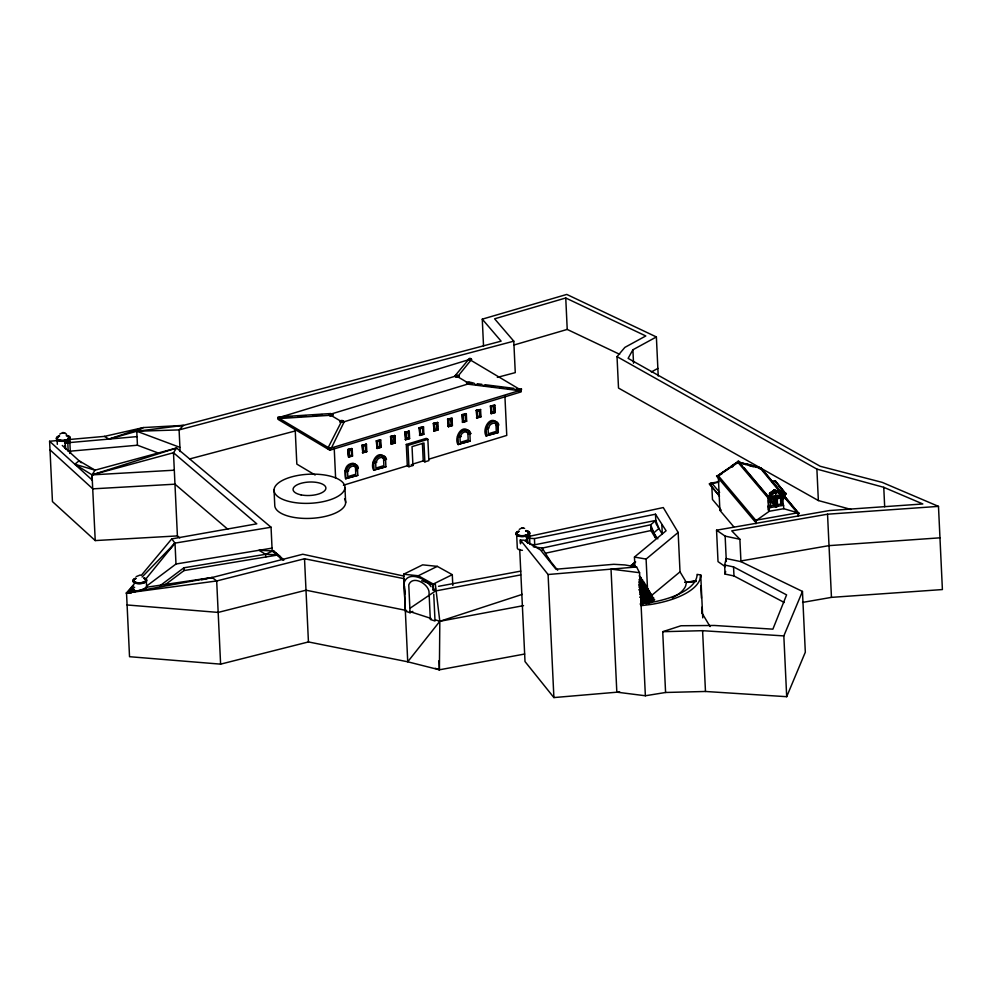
<?xml version="1.0" encoding="UTF-8"?>
<svg xmlns="http://www.w3.org/2000/svg" width="992" height="992" viewBox="0 0 992 992"><rect width="100%" height="100%" fill="white"/><g stroke="black" fill="none" stroke-linecap="round" stroke-linejoin="round"><path stroke-width="1.49" d="M524.644 654.038L439.406 669.811L439.816 621.29L435.277 583.792L432.946 584.945L421.749 580.68M700.625 577.319L700.724 574.963L697.054 574.38A67.072 27.491 -2.7 0 1 648.954 602.789L640.187 603.88L641.117 605.678L650.901 604.463A69.465 28.47 -2.7 0 0 699.868 579.638L700.724 574.963L702.745 617.867M741.966 465.285L738.879 461.243L737.924 461.28L737.676 462.049L769.172 499.249M353.772 465.521L356.401 468.484L358.335 467.902L357.418 467.356L357.802 475.354L345.526 478.702C344.46 473.345 344.261 465.446 350.821 463.611C355.52 461.764 358.298 467.034 357.182 471.101M356.401 468.484C355.483 463.524 347.981 466.835 348.428 470.915L346.493 471.51C345.836 465.446 356.971 460.536 358.335 467.902M374.058 470.394L373.686 462.396L375.621 461.801L375.918 468.075L383.892 465.645L383.594 459.37L385.528 458.788L385.9 466.773L373.637 470.134C369.483 463.413 377.729 448.793 384.834 457.213M384.512 459.916C383.582 454.956 376.08 458.267 376.526 462.346L374.592 462.942C373.934 456.878 385.07 451.968 386.446 459.321L384.512 459.916L381.87 456.952M458.366 444.676L457.994 436.678L459.928 436.096L460.226 442.358L468.199 439.927L467.902 433.653L469.836 433.07L470.208 441.068L457.944 444.428C453.79 437.695 462.036 423.076 469.142 431.508M468.819 434.198C467.889 429.251 460.387 432.549 460.846 436.641L458.912 437.224C458.242 431.16 469.377 426.25 470.754 433.616L468.819 434.198L465.335 430.925M497.934 424.502L498.319 432.5L486.043 435.848C481.901 429.127 490.135 414.507 497.24 422.939M496.918 425.63C496 420.67 488.498 423.981 488.944 428.06L487.01 428.656C486.353 422.592 497.488 417.682 498.852 425.047L496.918 425.63L494.958 423.212M709.392 483.873L711.81 482.893L709.801 483.612M776.748 483.6L775.037 481.17L785.106 493.098L782.142 493.818M775.694 506.986C777.902 504.841 775.694 508.574 776.376 506.565L777.096 506.763M529.517 536.275L663.276 507.557L678.156 532.456L680.016 571.838L686.352 582.416L685.745 585.677A54.858 22.481 -2.7 0 1 672.204 597.816M330.063 415.896C330.857 413.019 336.176 415.264 330.063 415.896L329.17 415.363L329.716 414.123A2.567 1.525 -81.3 0 1 330.423 413.602L331.39 414.036M520.664 390.811L521.445 388.951L520.664 390.811L467.554 384.127C463.016 380.172 473.37 382.838 474.337 383.383M784.3 602.504L733.981 575.955L725.053 574.07L724.619 565.018L726.194 558.521L740.95 561.646L802.454 591.418L805.318 652.203L786.693 696.694L705.473 691.474L665.582 692.478L645.37 695.764L616.826 692.156L611.022 569.098L639.567 572.706L645.37 695.764M725.053 574.07L725.673 571.466M785.763 494.177C788.119 492.528 779.526 493.545 778.956 490.519M404.054 583.011C407.886 570.226 426.101 578.547 431.036 586.706M145.204 589.67L146.022 587.314L212.176 577.505L302.771 554.243L404.091 576.116M779.328 493.433C777.716 489.093 783.184 496.322 779.452 491.648L774.343 489.899L769.47 493.408L774.516 489.961L769.978 493.458L770.065 495.219L767.907 496.546L768.366 506.28L769.569 507.718C766.432 495.182 770.412 496.583 780.53 494.872M781.733 494.078L778.881 493.21M782.775 495.417L783.184 505.312L781.969 503.874M783.172 495.789L780.258 495.082L783.172 495.789L781.572 493.979L782.725 495.566L769.11 497.972L738.333 461.429L716.782 476.346L729.083 468.162M340.516 422.307C338.086 420.422 343.517 419.48 344.174 421.836L331.043 448.719L327.72 448.496L341.57 421.377A2.567 2.195 -24 0 1 342.761 421.141L344.174 421.836L341.732 422.146M456.27 377.22C457.052 374.344 462.384 376.588 456.27 377.22L454.658 376.253L455.973 375.125A2.567 2.393 -34 0 1 457.176 375.075L459.209 376.328M786.693 696.694L783.829 635.909L802.454 591.418M739.052 461.64L738.842 462.557L738.122 461.925L761.137 468.05L798.969 513.682L797.655 513.298L760.306 468.249L759.128 468.447L760.331 468.807M738.606 462.483L761.608 468.621L798.969 513.682M745.699 463.574L761.137 468.05M745.972 464.628L745.004 464.343M454.658 376.253L469.476 358.422A2.071 1.984 36.2 0 1 470.568 358.509L471.572 359.389L458.304 375.794M772.235 481.666L775.409 481.108L785.751 493.78L775.409 481.108L771.875 481.666M781.522 493.731L785.862 493.508L781.746 494.425M145.44 588.603L146.022 587.314L142.141 590.228M780.902 493.359C778.621 494.921 771.516 487.27 775.88 491.821M779.452 491.648L774.256 490.135M780.468 493.111L780.518 495.95M134.614 592.088L134.49 589.918L126.53 593.055L129.53 656.704L220.608 664.144L308.438 641.936L407.737 661.8L439.406 669.811L438.972 660.672M658.217 376.005L656.382 336.958L632.896 349.779L628.11 358.372L820.235 466.277L882.198 482.372L938.482 506.379L942.4 589.558L831.457 597.37L802.565 602.404M92.38 480.227L49.6 441.254L58.726 440.436M145.564 579.34L175.001 543.108L271.052 527.236L272.168 550.92L282.844 560.021M134.391 583.643L126.53 593.055L129.444 593.216L126.53 593.055L133.598 585.776M141.273 575.397L171.728 538.904L256.792 523.826L173.488 452.736L92.033 474.87L95.232 540.578L177.407 535.916L179.763 537.912M851.062 509.454L818.363 500.551L618.512 388.07L617.024 356.636L624.873 347.386L645.792 335.966L565.75 297.984L494.611 318.804L513.782 341.174L515.27 372.62L497.339 377.382M169.049 549.977L175.001 543.108L171.728 538.904M142.092 577.022L175.001 543.108L175.993 564.014L146.878 585.863M522.437 550.324A6.398 2.616 -2.7 0 1 517.303 548.13L516.634 533.907A6.386 2.616 -2.7 0 0 526.566 535.519L529.368 533.051L529.914 544.372M526.69 538.11L529.492 535.643M650.839 527.88L655.228 535.221L655.352 537.875L650.963 530.534L650.69 524.78L653.815 532.853L658.899 528.488L655.786 520.428L650.69 524.78L542.227 548.08L533.237 546.741L534.725 544.794L534.44 538.582L527.484 538.21L526.045 537.069M634.93 567.064L634.458 557.058L666.091 530.782L655.489 514.216L534.44 538.582M635.661 561.956L631.259 565.626L634.967 561.993M634.458 557.058L646.102 559.079L678.156 532.456M638.96 579.861L641.328 577.89L641.402 579.526L639.034 581.498M638.873 582.664L642.444 579.7L642.518 581.337L638.947 584.288M638.798 585.466L643.548 581.51L643.622 583.147L638.873 587.09M639.902 587.276L644.651 583.321L644.738 584.958L638.798 589.893M639.828 590.066L645.767 585.144L645.842 586.768L639.902 591.703M639.753 592.869L646.871 586.954L646.958 588.578L639.828 594.506M640.857 594.679L647.987 588.764L648.061 590.401L639.741 597.296M640.782 597.482L649.09 590.575L649.177 592.212L640.857 599.118M641.812 602.094L641.886 603.719L651.384 595.832L651.31 594.196L641.812 602.094L640.782 601.908L650.281 594.022L650.206 592.385L640.696 600.284L640.906 604.711M651.521 595.498L680.016 571.838M642.915 603.905L652.426 596.018L652.5 597.643L645.37 603.57M646.4 603.744L653.53 597.829L653.604 599.453L648.855 603.409M651.074 602.603L654.646 599.639L653.604 599.453M136.164 576.637L140.256 574.963M59.768 434.087L63.054 432.462L66.501 434.074M519.287 529.368L522.251 527.732L524.619 528.364M174.319 470.196L92.033 474.87L74.834 464.244L79.087 460.784L95.046 470.158L176.613 448.012L271.052 527.236M159.724 585.95L183.917 567.784L265.62 554.292L278.38 554.826L278.467 556.438L279.744 556.14L279.831 557.764L281.108 557.467L281.195 559.079L282.472 558.794L276.185 553.276M164.684 585.106L184.041 570.561L277.103 555.123M775.781 491.61L770.995 495.244L775.955 491.672M134.652 587.276L126.53 593.055L130.944 593.166M410.44 607.972L435.538 590.959L520.701 574.914M738.817 461.999L717.005 476.507L721.953 473.792M716.522 475.949L754.825 521.482L756.078 520.651L718.258 475.676L719.894 510.334L733.733 526.752M767.399 496.471L770.189 494.748L771.702 496.595L768.912 498.306L767.461 496.595L770.189 494.748M651.335 371.963L657.87 368.404M272.168 550.92L258.937 550.312L265.62 554.292L273.457 550.622L279.744 556.14M65.509 443.263L69.787 441.142L67.716 441.043M412.796 611.382L410.068 612.721L405.381 611.171L403.632 574.232L422.654 564.845L437.311 566.37L452.29 574.666L452.798 585.441M403.632 574.232L418.289 575.757L437.311 566.37M418.289 575.757L433.268 584.065L452.29 574.666M432.946 584.945L433.182 590.054L435.525 588.901M134.019 589.508L126.53 593.055L131.924 592.41M784.238 493.26L784.97 492.95M139.016 590.786L144.15 588.715M330.658 413.552L278.206 416.938A2.071 0.657 83.8 0 0 277.946 417.434L277.884 418.636L329.17 415.363M69.39 439.493L104.396 436.393L108.922 439.096L143.394 427.564L183.458 425.382L501.121 341.161L482.273 319.164L566.767 294.426L656.382 336.958M522.3 594.357L439.816 621.29L407.737 661.8L403.818 578.621L304.519 558.756L216.69 580.965L126.53 593.055L134.106 590.699M280.066 417.26L468.026 359.935M469.799 359.935L471.572 359.389L468.261 359.426M277.884 418.636L279.67 418.091M331.043 414.061L456.246 375.881M339.624 421.774L342.562 420.868M329.493 447.95L327.72 448.496L328.65 447.814A2.071 1.674 15.5 0 1 329.728 447.801L331.043 448.719M279.694 418.636L329.766 448.446L520.974 390.129L521.06 391.914L329.84 450.219L278.38 419.579L278.293 417.793M347.708 449.574L352.185 448.694L352.532 455.998L348.589 457.2L347.708 449.574L352.185 448.694M361.968 445.222L366.457 444.342L366.804 451.645L362.849 452.848L361.968 445.222L366.457 444.342M376.241 440.882L380.73 439.989L381.064 447.293L377.121 448.496L376.241 440.882L380.73 439.989M390.501 436.53L394.99 435.637L395.337 442.94L391.381 444.143L390.501 436.53L394.99 435.637M404.773 432.177L409.262 431.284L409.597 438.588L405.654 439.803L404.773 432.177L409.262 431.284M419.046 427.825L423.522 426.932L423.869 434.248L419.914 435.451L419.046 427.825L423.522 426.932M433.306 423.472L437.794 422.592L438.129 429.896L434.186 431.098L433.306 423.472L437.794 422.592M447.578 419.12L452.054 418.24L452.402 425.543L448.458 426.746L447.578 419.12L452.054 418.24M461.838 414.768L466.327 413.887L466.662 421.191L462.718 422.394L461.838 414.768L466.327 413.887M476.11 410.415L480.587 409.535L480.934 416.838L476.991 418.041L476.11 410.415L480.587 409.535M490.37 406.063L494.859 405.182L495.206 412.486L491.251 413.689L490.37 406.063L494.859 405.182M365.85 445.272L362.65 445.768L365.85 445.272L366.122 451.112L363.456 451.918L362.613 445.036M376.923 441.415L379.576 440.597L380.395 446.76L380.11 440.919L377.456 441.738L377.729 447.566L380.395 446.76M394.382 436.567L391.183 437.063L394.382 436.567L394.655 442.407L391.989 443.213L391.146 436.331M408.654 432.214L405.455 432.71L408.654 432.214L408.927 438.055L406.261 438.873L405.418 431.979M419.715 428.358L422.381 427.552L423.187 433.702L422.914 427.874L420.248 428.68L420.534 434.521L423.187 433.702M437.187 423.522L433.988 424.006L437.187 423.522L437.46 429.35L434.794 430.168L433.95 423.274M465.719 414.817L462.52 415.313L465.719 414.817L465.992 420.645L462.793 421.141L465.992 420.645M479.979 410.465L476.78 410.961L479.979 410.465L480.252 416.305L477.053 416.789L480.252 416.305M491.052 406.608L493.718 405.79L494.524 411.953L494.252 406.112L491.586 406.931L491.858 412.759L494.524 411.953M351.862 455.464L351.044 449.302L348.39 450.12L351.577 449.624L351.862 455.464L348.663 455.948L348.353 449.376M451.186 424.688L450.914 418.847L448.248 419.666L451.447 419.17L451.72 424.998L448.52 425.494L451.72 424.998M348.663 455.948L351.317 455.142M362.923 451.596L366.122 451.112M377.059 444.329L377.196 447.256L379.862 446.437M391.456 442.903L394.655 442.407M405.728 438.551L408.927 438.055M419.678 427.626L419.988 434.198L422.654 433.38M434.26 429.846L437.46 429.35M493.991 411.63L491.325 412.449L491.858 412.759M349.37 456.481L352.532 455.998M362.316 452.538L366.804 451.645M376.588 448.186L381.064 447.293M390.848 443.833L395.337 442.94M405.12 439.481L409.597 438.588M419.38 435.128L423.869 434.248M433.653 430.776L438.129 429.896M447.913 426.424L452.402 425.543M462.185 422.071L466.662 421.191M476.445 417.719L480.934 416.838M490.718 413.379L495.206 412.486M424.874 461.863L423.981 442.978L412.04 446.623L412.932 465.496L408.94 466.724L407.303 465.744L406.298 444.453L426.225 438.365L427.862 439.344L428.866 460.635L424.874 461.863L423.237 460.883L422.418 443.461M406.298 444.453L407.935 445.42L427.862 439.344M347.014 478.256L357.802 475.354M373.637 470.134L385.9 466.773M457.944 444.428L470.208 441.068M486.043 435.848L498.319 432.5M343.418 485.224L408.171 465.484M412.585 464.132L424.353 460.548M428.767 459.197L506.763 435.414L504.903 395.944M513.881 345.042L567.226 329.431L619.665 354.318M108.922 439.096L136.772 431.247L183.458 425.382L179.093 429.908L136.772 431.247L137.442 445.222L159.005 453.294M665.582 692.478L662.718 631.693L680.983 625.754L714.401 625.468L772.88 629.164L786.594 594.89L733.547 566.903L724.619 565.018M513.782 341.174L179.093 429.908L180.122 451.571M189.546 458.974L295.628 430.85M525.301 540.9L526.802 540.541L525.611 539.859M134.131 591.244L126.53 593.055L212.176 577.505L216.69 580.965L220.608 664.144M104.396 436.393L143.394 427.564L136.772 431.247L179.924 447.367M134.329 591.356L126.53 593.055L140.765 590.079M201.624 579.824L212.176 577.505M545.513 553.189L650.963 530.534M655.786 520.428L534.725 544.794L529.902 544.286M523.54 605.628L439.816 621.29L435.488 619.888M438.538 586.322L520.726 571.119M737.676 462.049L739.04 461.813M732.939 466.476L732.022 467.096M711.76 484.158L711.698 483.005L718.989 481.715M718.134 482.261L709.491 484.232L719.535 496.149L709.454 483.674M719.894 510.334L721.395 510.062M799.18 513.186L783.742 508.698L769.333 511.252L768.13 509.814L767.957 506.354L773.971 505.288L775.174 506.726L774.901 500.898L773.698 499.46A2.331 2.021 -40.1 0 0 773.388 498.406M777.84 504.606L780.778 504.085L781.981 505.523L781.708 499.695L780.493 498.257A2.331 2.021 -40.1 0 0 780.419 497.699M767.957 506.354L769.172 507.78L783.581 505.238L783.742 508.698M725.388 566.73L718.022 561.633L716.546 530.187L829.436 510.558L922.833 503.973L883.76 487.308L816.887 469.104L617.024 356.636M938.482 506.379L827.539 514.203L731.736 530.856L739.883 539.251L740.95 561.646M740.813 560.976L829.014 545.637L939.957 537.825M175.993 564.014L272.031 548.142M772.842 481.703L775.67 481.232M686.352 582.416L695.975 580.977M710.086 626.584L702.162 613.329L701.815 608.803M695.826 580.952L684.703 582.304L696.111 581.51M64.616 443.015L137.032 436.604M69.688 451.224L137.442 445.222M520.478 543.579L520.292 539.859L548.092 574.517L636.591 566.965L639.567 572.706M519.709 549.32L525.004 661.552L553.896 697.574L619.715 691.957M283.266 417.111L290.78 416.628M298.307 416.144L305.821 415.673M313.336 415.189L322.363 414.606M285.832 417.31L291.871 416.925M300.911 416.355L305.437 416.057M316.002 415.388L322.028 415.003M662.718 631.693L702.596 630.689L783.829 635.909M67.592 438.464L69.676 438.563L70.345 452.786M127.1 604.971L218.178 612.411L305.995 590.203L406.67 610.526M521.37 540.144L524.074 540.169L540.479 549.928L555.954 569.222L613.726 564.299L624.948 564.944L636.591 566.965M477.388 383.768L481.951 384.338M484.989 384.722L513.906 388.356M516.956 388.74L521.519 389.31M472.279 384.003L469.228 383.619L342.562 422.245L330.869 415.288M475.317 384.388L479.88 384.958M482.93 385.342L487.494 385.913M490.532 386.297L495.107 386.868M499.67 387.45L502.708 387.822M507.284 388.405L511.847 388.976M514.885 389.36L520.974 390.129L469.501 359.476M631.234 565.105L635.128 565.787M639.183 575.893L641.328 577.89M641.402 579.526L642.444 579.7M642.518 581.337L643.548 581.51M643.622 583.147L644.651 583.321M644.738 584.958L645.767 585.144M645.842 586.768L646.871 586.954M646.958 588.578L647.987 588.764M648.061 590.401L649.09 590.575M649.177 592.212L650.206 592.385M650.281 594.022L651.31 594.196M651.384 595.832L652.426 596.018M652.5 597.643L653.53 597.829M716.546 530.187L725.14 536.126L739.883 539.251M738.122 461.925L744.161 463.673M748.898 465.484L753.275 466.748M74.834 464.244L95.046 470.158L92.033 474.87L176.613 448.012L173.488 452.736L177.407 535.916M409.56 611.469L431.185 618.487M780.828 493.508C777.48 489.974 769.755 492.168 771.317 497.587M435.178 668.273L439.406 669.811M433.182 590.054L435.538 590.959M65.1 433.12L64.244 432.748M778.584 489.515L786.309 493.669M457.548 376.662L466.637 382.069M485.671 427.85L487.01 428.656M469.836 433.07L470.754 433.616M459.928 436.096L460.846 436.641M457.56 436.43L458.912 437.224M332.109 414.458L333.002 414.991M411.296 464.529L412.932 465.496M385.528 458.788L386.446 459.321M375.621 461.801L376.526 462.346M373.252 462.136L374.592 462.942M348.428 470.915L347.51 470.369L347.808 476.644L355.781 474.213L355.496 467.939M345.154 470.704L346.493 471.51M315.134 475.007L296.831 464.107L295.182 429.201M278.913 555.917L283.836 560.108M227.776 529.232L174.976 484.183L92.789 488.845L50.009 449.86M62.273 445.47L81.245 462.743M95.232 540.578L52.452 501.592L49.6 441.254M778.584 485.77L781.324 489.031M782.378 503.8L783.581 505.238M771.181 494.884L769.978 493.458M769.47 493.408L770.995 495.244M771.268 496.645L770.065 495.219M743.913 467.592L768.304 496.521M771.23 499.993L773.177 502.312M771.243 500.464L773.202 502.795M769.866 500.241L773.772 504.866M769.569 506.069L770.772 507.507L770.499 501.679A2.331 2.021 -40.1 0 1 772.594 499.05A2.331 2.021 -40.1 0 1 774.901 500.898L777.306 500.464A2.331 2.021 -40.1 0 1 779.402 497.848A2.331 2.021 -40.1 0 1 781.708 499.695M711.698 483.005L719.634 492.404M720.403 508.896L712.479 499.484L711.797 486.092M64.74 439.865L65.794 449.078M547.076 557.058L557.665 570.239M655.228 535.221L657.832 538.867M738.333 461.429L731.29 466.116M754.825 521.482L769.333 511.252L769.172 507.78M549.903 560.579L542.227 548.08L542.326 550.151M655.935 523.528L662.309 534.18L661.862 524.867M771.702 496.595L768.912 498.306M529.282 537.416L529.616 538.073M403.818 578.621L404.228 583.184M404.5 586.222L405.182 593.811M883.76 487.308L884.678 506.776M827.539 514.203L831.457 597.37M816.887 469.104L818.363 500.551M798.027 516.324L797.866 512.802L755.83 520.242L755.991 523.764M785.106 493.098L785.379 499.026M780.493 498.257L780.778 504.085M777.282 500.129L777.579 506.304M775.868 495.839L776.376 506.515M773.698 499.46L773.971 505.288M733.547 566.903L733.981 575.955M725.14 536.126L726.33 561.534M700.873 585.95L701.443 598.126M701.877 607.253L702.162 613.329M702.596 630.689L705.473 691.474M655.489 514.216L655.886 522.486M646.102 559.079L647.602 590.885M632.896 349.779L633.528 363.246M565.75 297.984L567.226 329.431M548.092 574.517L553.896 697.574M527.372 535.779L527.719 543.182M527.273 537.776L527.508 542.736M526.566 535.519L526.888 542.475M520.44 539.921L520.614 543.653M497.575 425.58L497.885 432.239M496 425.084L496.298 431.359L488.324 433.789L488.027 427.515M494.388 406.323L494.661 412.164M490.904 406.385L491.251 413.689M482.273 319.164L483.538 346.109M486.092 428.11L486.477 436.108M480.264 413.602L480.401 416.516M479.446 410.142L479.719 415.983M477.313 411.271L477.598 417.111M476.743 410.217L476.991 418.041M465.794 413.565L466.128 420.868M465.186 414.495L465.459 420.335M463.053 415.623L463.326 421.464M462.483 414.569L462.718 422.394M451.596 419.38L451.868 425.221M448.781 419.976L449.066 425.816M448.21 418.922L448.458 426.746M437.249 422.27L437.46 426.647M436.641 423.2L436.926 429.04M434.521 424.328L434.794 430.168M433.839 423.795L434.186 431.098M433.268 584.065L433.554 589.918M433.752 594.332L435.017 621.004L430.317 619.442L429.003 591.604C427.862 583.507 412.474 574.926 408.766 584.896L410.068 612.721M423.063 428.085L423.336 433.926M419.579 428.147L419.914 435.451M408.716 430.974L409.064 438.278M408.109 431.904L408.394 437.732M407.935 445.42L408.94 466.724M405.988 433.033L406.261 438.873M405.306 432.487L405.654 439.803M394.456 435.327L394.804 442.63M393.849 436.257L394.122 442.085M391.716 437.385L391.989 443.213M391.046 436.84L391.381 444.143M380.258 441.13L380.531 446.983M376.774 441.192L377.121 448.496M365.924 444.019L366.06 446.946M365.316 444.949L365.589 450.79M363.184 446.09L363.456 451.918M362.514 445.544L362.849 452.848M351.652 448.372L351.999 455.675M348.924 450.43L349.196 456.27M348.242 449.897L348.589 457.2M345.576 470.964L345.96 478.962M344.943 487.568A35.489 14.545 -2.7 0 1 291.35 501.977A35.489 14.545 -2.7 0 1 292.181 476.73A35.489 14.545 -2.7 0 1 344.943 487.568L345.65 502.634M334.205 448.012L335.631 478.367M329.766 448.446L329.84 450.219M304.519 558.756L308.438 641.936M274.04 489.961L274.747 505.027A35.489 14.545 -2.7 0 0 314.352 518.122A35.489 14.545 -2.7 0 0 344.571 498.902M273.457 550.622L273.532 552.246M265.62 554.292L265.744 557.07M183.917 567.784L184.041 570.561M146.642 587.5L146.308 580.543A6.386 2.616 -2.7 0 1 141.769 582.961A6.386 2.616 -2.7 0 1 134.999 582.354M92.07 474.808L92.293 480.24M67.778 442.506L68.188 451.236M65.001 445.358L65.137 448.272M57.325 444.329L57.052 438.638A6.386 2.616 -2.7 0 0 65.398 440.671L69.676 438.563A6.386 2.616 -2.7 0 0 66.34 435.81M70.172 451.434A6.386 2.616 -2.7 0 1 69.787 453.456M67.555 436.393A6.386 2.616 -2.7 0 1 65.249 440.932A6.386 2.616 -2.7 0 1 57.04 438.204M67.915 436.22A6.907 2.827 -2.7 0 1 68.795 440.002A6.907 2.827 -2.7 0 1 59.619 441.056A6.907 2.827 -2.7 0 1 57.139 437.46M58.156 436.815A6.907 2.827 -2.7 0 1 59.532 436.282M66.402 435.277A6.907 2.827 -2.7 0 1 68.758 439.419A6.907 2.827 -2.7 0 1 58.193 440.064A6.907 2.827 -2.7 0 1 59.508 435.699M67.53 435.823A6.386 2.616 -2.7 0 1 67.989 439.506A6.386 2.616 -2.7 0 1 58.974 440.039A6.386 2.616 -2.7 0 1 58.516 436.356M68.225 436.418A6.039 2.468 -2.7 0 1 66.873 439.766A6.039 2.468 -2.7 0 1 58.751 439.816A6.039 2.468 -2.7 0 1 58.689 436.48M516.745 533.225A6.386 2.616 -2.7 0 1 517.278 532.555M525.822 531.018A6.386 2.616 -2.7 0 1 529.046 532.394M529.096 534.018A6.386 2.616 -2.7 0 1 522.424 536.387A6.386 2.616 -2.7 0 1 516.472 534.18M516.572 533.498A6.386 2.616 -2.7 0 1 517.105 532.828M527.037 531.613A6.386 2.616 -2.7 0 1 528.128 532.084M529.368 532.58A6.907 2.827 -2.7 0 1 525.624 536.238A6.907 2.827 -2.7 0 1 516.782 535.358A6.907 2.827 -2.7 0 1 518.99 531.551M527.372 531.439A6.907 2.827 -2.7 0 1 528.575 531.948M525.847 530.509A6.907 2.827 -2.7 0 1 528.389 534.626A6.907 2.827 -2.7 0 1 517.824 535.333A6.907 2.827 -2.7 0 1 518.965 530.968M525.624 530.708A6.386 2.616 -2.7 0 1 528.265 534.316A6.386 2.616 -2.7 0 1 519.039 535.444A6.386 2.616 -2.7 0 1 517.998 531.638M527.719 531.638A6.039 2.468 -2.7 0 1 526.492 534.998A6.039 2.468 -2.7 0 1 518.357 535.11A6.039 2.468 -2.7 0 1 518.171 531.762M769.296 501.94A3.596 3.125 -40.1 0 1 770.114 499.348L770.809 498.678A3.596 3.137 -40.1 0 1 774.318 498.046L776.104 500.737L777.616 497.476A3.596 3.125 -40.1 0 1 781.126 496.856L781.87 497.277A3.596 3.125 -40.1 0 1 782.911 499.546M134.131 581.808A6.386 2.616 -2.7 0 1 133.66 581.176M134.007 579.812A6.386 2.616 -2.7 0 1 134.813 579.179M146.159 580.89A6.386 2.616 -2.7 0 1 139.971 583.47A6.386 2.616 -2.7 0 1 133.511 581.51M143.877 578.41A6.907 2.827 -2.7 0 1 145.39 582.316A6.907 2.827 -2.7 0 1 135.743 583.308A6.907 2.827 -2.7 0 1 134.23 579.415M143.852 577.828A6.907 2.827 -2.7 0 1 144.993 581.944A6.907 2.827 -2.7 0 1 134.813 582.44A6.907 2.827 -2.7 0 1 135.445 578.237M144.758 578.435A6.386 2.616 -2.7 0 1 143.79 582.168A6.386 2.616 -2.7 0 1 134.825 582.118A6.386 2.616 -2.7 0 1 135.78 578.398M144.398 578.621A6.039 2.468 -2.7 0 1 143.493 582.13A6.039 2.468 -2.7 0 1 135.024 582.093A6.039 2.468 -2.7 0 1 135.929 578.584M467.654 383.817L469.774 382.8L469.154 382.391A2.567 1.314 -69.7 0 0 468.435 382.738L467.654 383.817M63.277 432.946L62.608 432.983L63.277 432.946M522.834 528.203L522.164 528.252L522.834 528.203M775.942 493.098L775.595 494.128L775.942 493.098M301.097 494.884A16.43 6.733 -2.7 0 0 325.897 488.213A16.43 6.733 -2.7 0 0 301.481 483.191A16.43 6.733 -2.7 0 0 301.097 494.884"/></g></svg>
